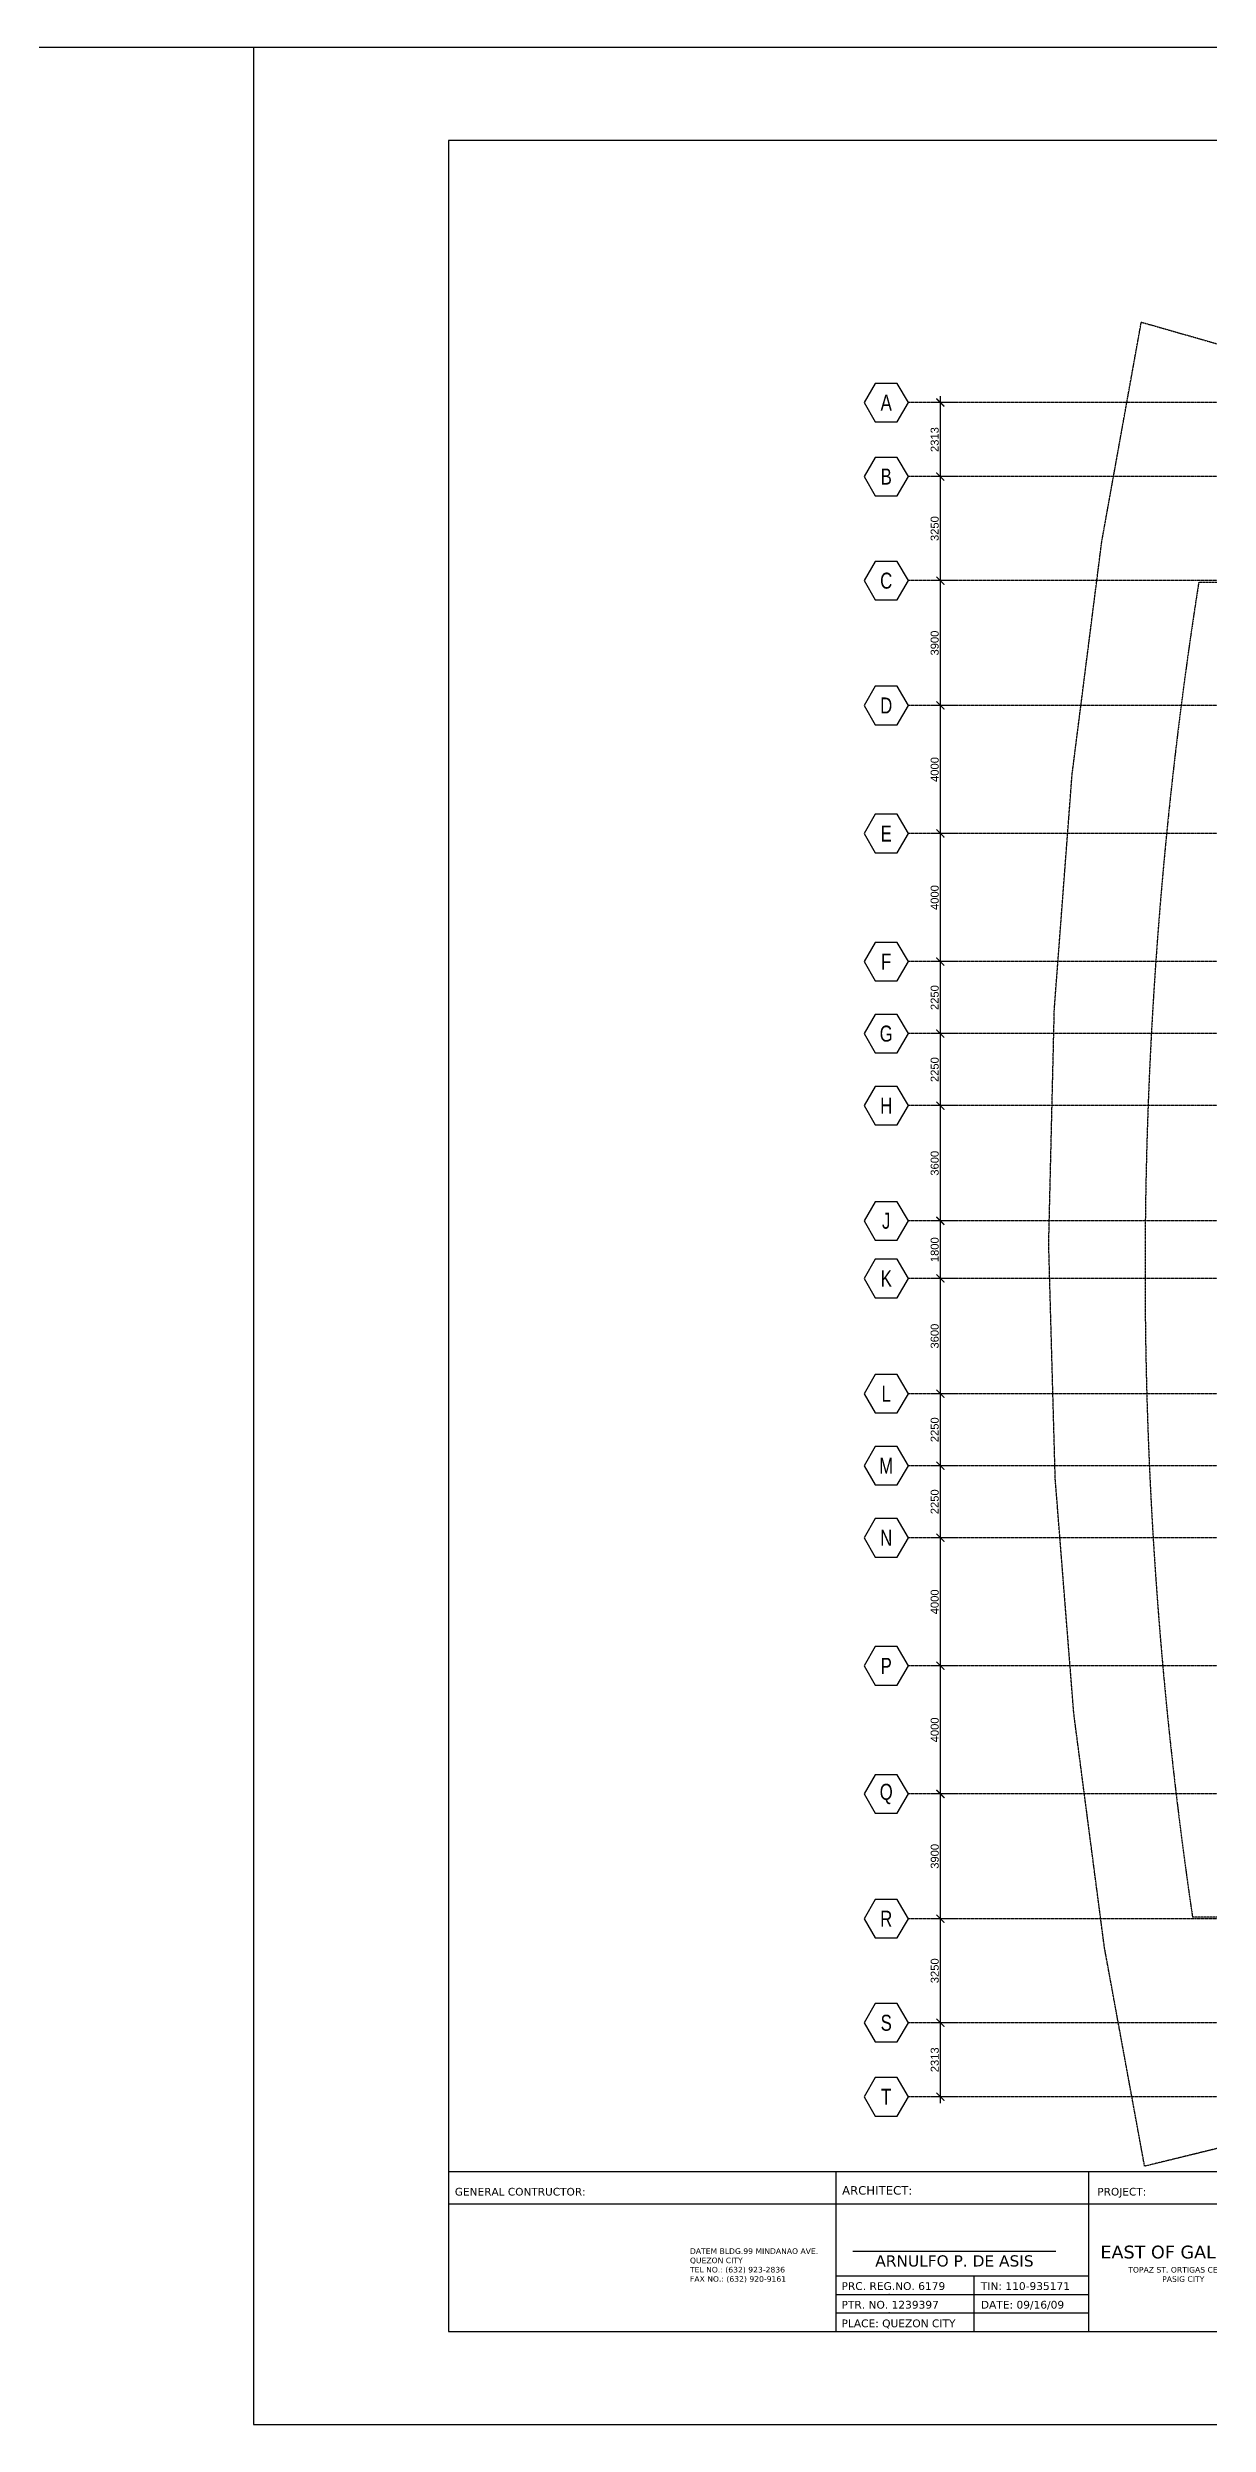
# Model space of a CAD drawing. Header units: inches. Extents: x -189245 to 740841, y -215444 to 469401.
# Drawn here: x -80685 to -44410, y -152678 to -78428 of the extents above; entities that cross this region are included whole.
import ezdxf
from ezdxf.enums import TextEntityAlignment as Align

# ---------------------------------------------------------------- set-up
doc = ezdxf.new("R2010")
doc.units = ezdxf.units.IN
doc.header["$LTSCALE"] = 10
doc.header["$MEASUREMENT"] = 0
doc.linetypes.add('GRID NORMAL$0$GRID BASEMENT$0$GRID GROUND$0$GRID$0$$0$PHANTOM', pattern=[2.5, 1.25, -0.25, 0.25, -0.25, 0.25, -0.25])
doc.linetypes.add('HIDDEN', pattern=[0.375, 0.25, -0.125])
for name, color, linetype in [('3', 252, 'Continuous'), ('a-dim', 8, 'Continuous'), ('A-GRID', 8, 'Continuous'), ('GRID BASEMENT$0$A-PROPERTY LINE', 1, 'Continuous')]:
    doc.layers.add(name, color=color, linetype=linetype)
doc.layers.add('DEFPOINT', color=7, linetype='Continuous', plot=False)
doc.layers.add('DEFPOINT @ 1', color=7, linetype='Continuous', plot=False)
doc.styles.add('GRID NORMAL$0$GRID BASEMENT$0$GRID GROUND$0$GRID$0$Standard', font='ARIAL.TTF')
doc.styles.add('loudet_font200', font='romans.shx')
doc.dimstyles.new('GRID NORMAL$0$GRID BASEMENT$0$GRID GROUND$0$GRID$0$Standard', dxfattribs={"dimtxt": 250, "dimasz": 0.18, "dimexe": 0.18, "dimexo": 0.0625, "dimgap": 50, "dimtad": 1, "dimdec": 0, "dimzin": 0, "dimdsep": 46, "dimtxsty": 'GRID NORMAL$0$GRID BASEMENT$0$GRID GROUND$0$GRID$0$Standard', "dimcen": 0.09, "dimadec": 0, "dimazin": 0, "dimtfac": 1, "dimtdec": 0, "dimtofl": 0, "dimtmove": 0, "dimatfit": 3, "dimfxl": 1, "dimtolj": 1, "dimtzin": 0, "dimarcsym": 0})

# ---------------------------------------------------------------- blocks, each defined once
blk = doc.blocks.new('GRID NORMAL$0$GRID BASEMENT$0$GRID GROUND$0$GRID$0$$0$GRID-H')
at = {"color": 3}
blk.add_lwpolyline([(-10.39, 6), (-13.86, 0), (-10.39, -6), (-3.46, -6), (0, 0), (-3.46, 6)], close=True, dxfattribs=at)
at = {"color": 6, "style": 'GRID NORMAL$0$GRID BASEMENT$0$GRID GROUND$0$GRID$0$Standard', "width": 0.75}
blk.add_attdef('H', text='', height=5, dxfattribs=at).set_placement((-6.93, 0), align=Align.MIDDLE)
blk = doc.blocks.new('GRID NORMAL$0$GRID BASEMENT$0$GRID GROUND$0$GRID$0$_ARCHTICK')
at = {"color": 0, "linetype": 'ByBlock', "ltscale": 20, "const_width": 0.15}
blk.add_lwpolyline([(-0.5, -0.5), (0.5, 0.5)], dxfattribs=at)
blk = doc.blocks.new('*D278')
at = {"layer": 'a-dim', "color": 0, "lineweight": -2, "ltscale": 500}
for p, q in [((-52287, -89518), (-52987, -89518)), ((-52787, -92031), (-52787, -89318)), ((-52287, -91831), (-52987, -91831))]:
    blk.add_line(p, q, dxfattribs=at)
at = {"layer": 'Defpoints', "color": 0, "ltscale": 500}
for p in [(-52787, -89518), (-52287, -89518), (-52287, -91831)]:
    blk.add_point(p, dxfattribs=at)
at = {"layer": 'a-dim', "color": 0, "lineweight": -2, "ltscale": 500, "xscale": 250, "yscale": 250, "zscale": 250}
for p, rotation in [((-52787, -89518), 90), ((-52787, -91831), 270)]:
    blk.add_blockref('GRID NORMAL$0$GRID BASEMENT$0$GRID GROUND$0$GRID$0$_ARCHTICK', p, dxfattribs=dict(at, rotation=rotation))
at = {"layer": 'a-dim', "color": 3, "ltscale": 500, "insert": (-52964, -90675), "char_height": 250, "attachment_point": 5, "rotation": 90, "style": 'GRID NORMAL$0$GRID BASEMENT$0$GRID GROUND$0$GRID$0$Standard'}
blk.add_mtext('\\A1;2313', dxfattribs=at)
blk = doc.blocks.new('*D282')
at = {"layer": 'a-dim', "color": 0, "lineweight": -2, "ltscale": 500}
for p, q in [((-52287, -91831), (-52987, -91831)), ((-52787, -95281), (-52787, -91631)), ((-52287, -95081), (-52987, -95081))]:
    blk.add_line(p, q, dxfattribs=at)
at = {"layer": 'Defpoints', "color": 0, "ltscale": 500}
for p in [(-52787, -91831), (-52287, -91831), (-52287, -95081)]:
    blk.add_point(p, dxfattribs=at)
at = {"layer": 'a-dim', "color": 0, "lineweight": -2, "ltscale": 500, "xscale": 250, "yscale": 250, "zscale": 250}
for p, rotation in [((-52787, -91831), 90), ((-52787, -95081), 270)]:
    blk.add_blockref('GRID NORMAL$0$GRID BASEMENT$0$GRID GROUND$0$GRID$0$_ARCHTICK', p, dxfattribs=dict(at, rotation=rotation))
at = {"layer": 'a-dim', "color": 3, "ltscale": 500, "insert": (-52964, -93456), "char_height": 250, "attachment_point": 5, "rotation": 90, "style": 'GRID NORMAL$0$GRID BASEMENT$0$GRID GROUND$0$GRID$0$Standard'}
blk.add_mtext('\\A1;3250', dxfattribs=at)
blk = doc.blocks.new('*D283')
at = {"layer": 'a-dim', "color": 0, "lineweight": -2, "ltscale": 500}
for p, q in [((-52787, -99181), (-52787, -94881)), ((-52287, -95081), (-52987, -95081)), ((-52287, -98981), (-52987, -98981))]:
    blk.add_line(p, q, dxfattribs=at)
at = {"layer": 'Defpoints', "color": 0, "ltscale": 500}
for p in [(-52787, -95081), (-52287, -95081), (-52287, -98981)]:
    blk.add_point(p, dxfattribs=at)
at = {"layer": 'a-dim', "color": 0, "lineweight": -2, "ltscale": 500, "xscale": 250, "yscale": 250, "zscale": 250}
for p, rotation in [((-52787, -95081), 90), ((-52787, -98981), 270)]:
    blk.add_blockref('GRID NORMAL$0$GRID BASEMENT$0$GRID GROUND$0$GRID$0$_ARCHTICK', p, dxfattribs=dict(at, rotation=rotation))
at = {"layer": 'a-dim', "color": 3, "ltscale": 500, "insert": (-52964, -97031), "char_height": 250, "attachment_point": 5, "rotation": 90, "style": 'GRID NORMAL$0$GRID BASEMENT$0$GRID GROUND$0$GRID$0$Standard'}
blk.add_mtext('\\A1;3900', dxfattribs=at)
blk = doc.blocks.new('*D284')
at = {"layer": 'a-dim', "color": 0, "lineweight": -2, "ltscale": 500}
for p, q in [((-52287, -98981), (-52987, -98981)), ((-52787, -103181), (-52787, -98781)), ((-52287, -102981), (-52987, -102981))]:
    blk.add_line(p, q, dxfattribs=at)
at = {"layer": 'Defpoints', "color": 0, "ltscale": 500}
for p in [(-52787, -98981), (-52287, -98981), (-52287, -102981)]:
    blk.add_point(p, dxfattribs=at)
at = {"layer": 'a-dim', "color": 0, "lineweight": -2, "ltscale": 500, "xscale": 250, "yscale": 250, "zscale": 250}
for p, rotation in [((-52787, -98981), 90), ((-52787, -102981), 270)]:
    blk.add_blockref('GRID NORMAL$0$GRID BASEMENT$0$GRID GROUND$0$GRID$0$_ARCHTICK', p, dxfattribs=dict(at, rotation=rotation))
at = {"layer": 'a-dim', "color": 3, "ltscale": 500, "insert": (-52964, -100981), "char_height": 250, "attachment_point": 5, "rotation": 90, "style": 'GRID NORMAL$0$GRID BASEMENT$0$GRID GROUND$0$GRID$0$Standard'}
blk.add_mtext('\\A1;4000', dxfattribs=at)
blk = doc.blocks.new('*D285')
at = {"layer": 'a-dim', "color": 0, "lineweight": -2, "ltscale": 500}
for p, q in [((-52287, -102981), (-52987, -102981)), ((-52787, -107181), (-52787, -102781)), ((-52287, -106981), (-52987, -106981))]:
    blk.add_line(p, q, dxfattribs=at)
at = {"layer": 'Defpoints', "color": 0, "ltscale": 500}
for p in [(-52787, -102981), (-52287, -102981), (-52287, -106981)]:
    blk.add_point(p, dxfattribs=at)
at = {"layer": 'a-dim', "color": 0, "lineweight": -2, "ltscale": 500, "xscale": 250, "yscale": 250, "zscale": 250}
for p, rotation in [((-52787, -102981), 90), ((-52787, -106981), 270)]:
    blk.add_blockref('GRID NORMAL$0$GRID BASEMENT$0$GRID GROUND$0$GRID$0$_ARCHTICK', p, dxfattribs=dict(at, rotation=rotation))
at = {"layer": 'a-dim', "color": 3, "ltscale": 500, "insert": (-52964, -104981), "char_height": 250, "attachment_point": 5, "rotation": 90, "style": 'GRID NORMAL$0$GRID BASEMENT$0$GRID GROUND$0$GRID$0$Standard'}
blk.add_mtext('\\A1;4000', dxfattribs=at)
blk = doc.blocks.new('*D286')
at = {"layer": 'a-dim', "color": 0, "lineweight": -2, "ltscale": 500}
for p, q in [((-52787, -109431), (-52787, -106781)), ((-52287, -106981), (-52987, -106981)), ((-52287, -109231), (-52987, -109231))]:
    blk.add_line(p, q, dxfattribs=at)
at = {"layer": 'Defpoints', "color": 0, "ltscale": 500}
for p in [(-52787, -106981), (-52287, -106981), (-52287, -109231)]:
    blk.add_point(p, dxfattribs=at)
at = {"layer": 'a-dim', "color": 0, "lineweight": -2, "ltscale": 500, "xscale": 250, "yscale": 250, "zscale": 250}
for p, rotation in [((-52787, -106981), 90), ((-52787, -109231), 270)]:
    blk.add_blockref('GRID NORMAL$0$GRID BASEMENT$0$GRID GROUND$0$GRID$0$_ARCHTICK', p, dxfattribs=dict(at, rotation=rotation))
at = {"layer": 'a-dim', "color": 3, "ltscale": 500, "insert": (-52964, -108106), "char_height": 250, "attachment_point": 5, "rotation": 90, "style": 'GRID NORMAL$0$GRID BASEMENT$0$GRID GROUND$0$GRID$0$Standard'}
blk.add_mtext('\\A1;2250', dxfattribs=at)
blk = doc.blocks.new('*D287')
at = {"layer": 'a-dim', "color": 0, "lineweight": -2, "ltscale": 500}
for p, q in [((-52787, -111681), (-52787, -109031)), ((-52287, -109231), (-52987, -109231)), ((-52287, -111481), (-52987, -111481))]:
    blk.add_line(p, q, dxfattribs=at)
at = {"layer": 'Defpoints', "color": 0, "ltscale": 500}
for p in [(-52787, -109231), (-52287, -109231), (-52287, -111481)]:
    blk.add_point(p, dxfattribs=at)
at = {"layer": 'a-dim', "color": 0, "lineweight": -2, "ltscale": 500, "xscale": 250, "yscale": 250, "zscale": 250}
for p, rotation in [((-52787, -109231), 90), ((-52787, -111481), 270)]:
    blk.add_blockref('GRID NORMAL$0$GRID BASEMENT$0$GRID GROUND$0$GRID$0$_ARCHTICK', p, dxfattribs=dict(at, rotation=rotation))
at = {"layer": 'a-dim', "color": 3, "ltscale": 500, "insert": (-52964, -110356), "char_height": 250, "attachment_point": 5, "rotation": 90, "style": 'GRID NORMAL$0$GRID BASEMENT$0$GRID GROUND$0$GRID$0$Standard'}
blk.add_mtext('\\A1;2250', dxfattribs=at)
blk = doc.blocks.new('*D288')
at = {"layer": 'a-dim', "color": 0, "lineweight": -2, "ltscale": 500}
for p, q in [((-52287, -115081), (-52987, -115081)), ((-52787, -117081), (-52787, -114881)), ((-52287, -116881), (-52987, -116881))]:
    blk.add_line(p, q, dxfattribs=at)
at = {"layer": 'Defpoints', "color": 0, "ltscale": 500}
for p in [(-52787, -115081), (-52287, -115081), (-52287, -116881)]:
    blk.add_point(p, dxfattribs=at)
at = {"layer": 'a-dim', "color": 0, "lineweight": -2, "ltscale": 500, "xscale": 250, "yscale": 250, "zscale": 250}
for p, rotation in [((-52787, -115081), 90), ((-52787, -116881), 270)]:
    blk.add_blockref('GRID NORMAL$0$GRID BASEMENT$0$GRID GROUND$0$GRID$0$_ARCHTICK', p, dxfattribs=dict(at, rotation=rotation))
at = {"layer": 'a-dim', "color": 3, "ltscale": 500, "insert": (-52964, -115981), "char_height": 250, "attachment_point": 5, "rotation": 90, "style": 'GRID NORMAL$0$GRID BASEMENT$0$GRID GROUND$0$GRID$0$Standard'}
blk.add_mtext('\\A1;1800', dxfattribs=at)
blk = doc.blocks.new('*D289')
at = {"layer": 'a-dim', "color": 0, "lineweight": -2, "ltscale": 500}
for p, q in [((-52787, -122931), (-52787, -120281)), ((-52287, -120481), (-52987, -120481)), ((-52287, -122731), (-52987, -122731))]:
    blk.add_line(p, q, dxfattribs=at)
at = {"layer": 'Defpoints', "color": 0, "ltscale": 500}
for p in [(-52787, -120481), (-52287, -120481), (-52287, -122731)]:
    blk.add_point(p, dxfattribs=at)
at = {"layer": 'a-dim', "color": 0, "lineweight": -2, "ltscale": 500, "xscale": 250, "yscale": 250, "zscale": 250}
for p, rotation in [((-52787, -120481), 90), ((-52787, -122731), 270)]:
    blk.add_blockref('GRID NORMAL$0$GRID BASEMENT$0$GRID GROUND$0$GRID$0$_ARCHTICK', p, dxfattribs=dict(at, rotation=rotation))
at = {"layer": 'a-dim', "color": 3, "ltscale": 500, "insert": (-52964, -121606), "char_height": 250, "attachment_point": 5, "rotation": 90, "style": 'GRID NORMAL$0$GRID BASEMENT$0$GRID GROUND$0$GRID$0$Standard'}
blk.add_mtext('\\A1;2250', dxfattribs=at)
blk = doc.blocks.new('*D290')
at = {"layer": 'a-dim', "color": 0, "lineweight": -2, "ltscale": 500}
for p, q in [((-52287, -122731), (-52987, -122731)), ((-52787, -125181), (-52787, -122531)), ((-52287, -124981), (-52987, -124981))]:
    blk.add_line(p, q, dxfattribs=at)
at = {"layer": 'Defpoints', "color": 0, "ltscale": 500}
for p in [(-52787, -122731), (-52287, -122731), (-52287, -124981)]:
    blk.add_point(p, dxfattribs=at)
at = {"layer": 'a-dim', "color": 0, "lineweight": -2, "ltscale": 500, "xscale": 250, "yscale": 250, "zscale": 250}
for p, rotation in [((-52787, -122731), 90), ((-52787, -124981), 270)]:
    blk.add_blockref('GRID NORMAL$0$GRID BASEMENT$0$GRID GROUND$0$GRID$0$_ARCHTICK', p, dxfattribs=dict(at, rotation=rotation))
at = {"layer": 'a-dim', "color": 3, "ltscale": 500, "insert": (-52964, -123856), "char_height": 250, "attachment_point": 5, "rotation": 90, "style": 'GRID NORMAL$0$GRID BASEMENT$0$GRID GROUND$0$GRID$0$Standard'}
blk.add_mtext('\\A1;2250', dxfattribs=at)
blk = doc.blocks.new('*D291')
at = {"layer": 'a-dim', "color": 0, "lineweight": -2, "ltscale": 500}
for p, q in [((-52287, -124981), (-52987, -124981)), ((-52787, -129181), (-52787, -124781)), ((-52287, -128981), (-52987, -128981))]:
    blk.add_line(p, q, dxfattribs=at)
at = {"layer": 'Defpoints', "color": 0, "ltscale": 500}
for p in [(-52787, -124981), (-52287, -124981), (-52287, -128981)]:
    blk.add_point(p, dxfattribs=at)
at = {"layer": 'a-dim', "color": 0, "lineweight": -2, "ltscale": 500, "xscale": 250, "yscale": 250, "zscale": 250}
for p, rotation in [((-52787, -124981), 90), ((-52787, -128981), 270)]:
    blk.add_blockref('GRID NORMAL$0$GRID BASEMENT$0$GRID GROUND$0$GRID$0$_ARCHTICK', p, dxfattribs=dict(at, rotation=rotation))
at = {"layer": 'a-dim', "color": 3, "ltscale": 500, "insert": (-52964, -126981), "char_height": 250, "attachment_point": 5, "rotation": 90, "style": 'GRID NORMAL$0$GRID BASEMENT$0$GRID GROUND$0$GRID$0$Standard'}
blk.add_mtext('\\A1;4000', dxfattribs=at)
blk = doc.blocks.new('*D293')
at = {"layer": 'a-dim', "color": 0, "lineweight": -2, "ltscale": 500}
for p, q in [((-52287, -116881), (-52987, -116881)), ((-52787, -120681), (-52787, -116681)), ((-52287, -120481), (-52987, -120481))]:
    blk.add_line(p, q, dxfattribs=at)
at = {"layer": 'Defpoints', "color": 0, "ltscale": 500}
for p in [(-52787, -116881), (-52287, -116881), (-52287, -120481)]:
    blk.add_point(p, dxfattribs=at)
at = {"layer": 'a-dim', "color": 0, "lineweight": -2, "ltscale": 500, "xscale": 250, "yscale": 250, "zscale": 250}
for p, rotation in [((-52787, -116881), 90), ((-52787, -120481), 270)]:
    blk.add_blockref('GRID NORMAL$0$GRID BASEMENT$0$GRID GROUND$0$GRID$0$_ARCHTICK', p, dxfattribs=dict(at, rotation=rotation))
at = {"layer": 'a-dim', "color": 3, "ltscale": 500, "insert": (-52964, -118681), "char_height": 250, "attachment_point": 5, "rotation": 90, "style": 'GRID NORMAL$0$GRID BASEMENT$0$GRID GROUND$0$GRID$0$Standard'}
blk.add_mtext('\\A1;3600', dxfattribs=at)
blk = doc.blocks.new('*D294')
at = {"layer": 'a-dim', "color": 0, "lineweight": -2, "ltscale": 500}
for p, q in [((-52787, -115281), (-52787, -111281)), ((-52287, -111481), (-52987, -111481)), ((-52287, -115081), (-52987, -115081))]:
    blk.add_line(p, q, dxfattribs=at)
at = {"layer": 'Defpoints', "color": 0, "ltscale": 500}
for p in [(-52787, -111481), (-52287, -111481), (-52287, -115081)]:
    blk.add_point(p, dxfattribs=at)
at = {"layer": 'a-dim', "color": 0, "lineweight": -2, "ltscale": 500, "xscale": 250, "yscale": 250, "zscale": 250}
for p, rotation in [((-52787, -111481), 90), ((-52787, -115081), 270)]:
    blk.add_blockref('GRID NORMAL$0$GRID BASEMENT$0$GRID GROUND$0$GRID$0$_ARCHTICK', p, dxfattribs=dict(at, rotation=rotation))
at = {"layer": 'a-dim', "color": 3, "ltscale": 500, "insert": (-52964, -113281), "char_height": 250, "attachment_point": 5, "rotation": 90, "style": 'GRID NORMAL$0$GRID BASEMENT$0$GRID GROUND$0$GRID$0$Standard'}
blk.add_mtext('\\A1;3600', dxfattribs=at)
blk = doc.blocks.new('*D295')
at = {"layer": 'a-dim', "color": 0, "lineweight": -2, "ltscale": 500}
for p, q in [((-52287, -124981), (-52987, -124981)), ((-52787, -129181), (-52787, -124781)), ((-52287, -128981), (-52987, -128981))]:
    blk.add_line(p, q, dxfattribs=at)
at = {"layer": 'Defpoints', "color": 0, "ltscale": 500}
for p in [(-52787, -124981), (-52287, -124981), (-52287, -128981)]:
    blk.add_point(p, dxfattribs=at)
at = {"layer": 'a-dim', "color": 0, "lineweight": -2, "ltscale": 500, "xscale": 250, "yscale": 250, "zscale": 250}
for p, rotation in [((-52787, -124981), 90), ((-52787, -128981), 270)]:
    blk.add_blockref('GRID NORMAL$0$GRID BASEMENT$0$GRID GROUND$0$GRID$0$_ARCHTICK', p, dxfattribs=dict(at, rotation=rotation))
at = {"layer": 'a-dim', "color": 3, "ltscale": 500, "insert": (-52964, -126981), "char_height": 250, "attachment_point": 5, "rotation": 90, "style": 'GRID NORMAL$0$GRID BASEMENT$0$GRID GROUND$0$GRID$0$Standard'}
blk.add_mtext('\\A1;4000', dxfattribs=at)
blk = doc.blocks.new('*D296')
at = {"layer": 'a-dim', "color": 0, "lineweight": -2, "ltscale": 500}
for p, q in [((-52287, -128981), (-52987, -128981)), ((-52787, -133181), (-52787, -128781)), ((-52287, -132981), (-52987, -132981))]:
    blk.add_line(p, q, dxfattribs=at)
at = {"layer": 'Defpoints', "color": 0, "ltscale": 500}
for p in [(-52787, -128981), (-52287, -128981), (-52287, -132981)]:
    blk.add_point(p, dxfattribs=at)
at = {"layer": 'a-dim', "color": 0, "lineweight": -2, "ltscale": 500, "xscale": 250, "yscale": 250, "zscale": 250}
for p, rotation in [((-52787, -128981), 90), ((-52787, -132981), 270)]:
    blk.add_blockref('GRID NORMAL$0$GRID BASEMENT$0$GRID GROUND$0$GRID$0$_ARCHTICK', p, dxfattribs=dict(at, rotation=rotation))
at = {"layer": 'a-dim', "color": 3, "ltscale": 500, "insert": (-52964, -130981), "char_height": 250, "attachment_point": 5, "rotation": 90, "style": 'GRID NORMAL$0$GRID BASEMENT$0$GRID GROUND$0$GRID$0$Standard'}
blk.add_mtext('\\A1;4000', dxfattribs=at)
blk = doc.blocks.new('*D297')
at = {"layer": 'a-dim', "color": 0, "lineweight": -2, "ltscale": 500}
for p, q in [((-52784, -137081), (-52784, -132781)), ((-52284, -132981), (-52984, -132981)), ((-52284, -136881), (-52984, -136881))]:
    blk.add_line(p, q, dxfattribs=at)
at = {"layer": 'Defpoints', "color": 0, "ltscale": 500}
for p in [(-52784, -132981), (-52284, -132981), (-52284, -136881)]:
    blk.add_point(p, dxfattribs=at)
at = {"layer": 'a-dim', "color": 0, "lineweight": -2, "ltscale": 500, "xscale": 250, "yscale": 250, "zscale": 250}
for p, rotation in [((-52784, -132981), 90), ((-52784, -136881), 270)]:
    blk.add_blockref('GRID NORMAL$0$GRID BASEMENT$0$GRID GROUND$0$GRID$0$_ARCHTICK', p, dxfattribs=dict(at, rotation=rotation))
at = {"layer": 'a-dim', "color": 3, "ltscale": 500, "insert": (-52962, -134931), "char_height": 250, "attachment_point": 5, "rotation": 90, "style": 'GRID NORMAL$0$GRID BASEMENT$0$GRID GROUND$0$GRID$0$Standard'}
blk.add_mtext('\\A1;3900', dxfattribs=at)
blk = doc.blocks.new('*D298')
at = {"layer": 'a-dim', "color": 0, "lineweight": -2, "ltscale": 500}
for p, q in [((-52284, -136881), (-52984, -136881)), ((-52784, -140331), (-52784, -136681)), ((-52284, -140131), (-52984, -140131))]:
    blk.add_line(p, q, dxfattribs=at)
at = {"layer": 'Defpoints', "color": 0, "ltscale": 500}
for p in [(-52784, -136881), (-52284, -136881), (-52284, -140131)]:
    blk.add_point(p, dxfattribs=at)
at = {"layer": 'a-dim', "color": 0, "lineweight": -2, "ltscale": 500, "xscale": 250, "yscale": 250, "zscale": 250}
for p, rotation in [((-52784, -136881), 90), ((-52784, -140131), 270)]:
    blk.add_blockref('GRID NORMAL$0$GRID BASEMENT$0$GRID GROUND$0$GRID$0$_ARCHTICK', p, dxfattribs=dict(at, rotation=rotation))
at = {"layer": 'a-dim', "color": 3, "ltscale": 500, "insert": (-52962, -138506), "char_height": 250, "attachment_point": 5, "rotation": 90, "style": 'GRID NORMAL$0$GRID BASEMENT$0$GRID GROUND$0$GRID$0$Standard'}
blk.add_mtext('\\A1;3250', dxfattribs=at)
blk = doc.blocks.new('*D299')
at = {"layer": 'a-dim', "color": 0, "lineweight": -2, "ltscale": 500}
for p, q in [((-52284, -140131), (-52984, -140131)), ((-52784, -142643), (-52784, -139931)), ((-52284, -142443), (-52984, -142443))]:
    blk.add_line(p, q, dxfattribs=at)
at = {"layer": 'Defpoints', "color": 0, "ltscale": 500}
for p in [(-52784, -140131), (-52284, -140131), (-52284, -142443)]:
    blk.add_point(p, dxfattribs=at)
at = {"layer": 'a-dim', "color": 0, "lineweight": -2, "ltscale": 500, "xscale": 250, "yscale": 250, "zscale": 250}
for p, rotation in [((-52784, -140131), 90), ((-52784, -142443), 270)]:
    blk.add_blockref('GRID NORMAL$0$GRID BASEMENT$0$GRID GROUND$0$GRID$0$_ARCHTICK', p, dxfattribs=dict(at, rotation=rotation))
at = {"layer": 'a-dim', "color": 3, "ltscale": 500, "insert": (-52962, -141287), "char_height": 250, "attachment_point": 5, "rotation": 90, "style": 'GRID NORMAL$0$GRID BASEMENT$0$GRID GROUND$0$GRID$0$Standard'}
blk.add_mtext('\\A1;2313', dxfattribs=at)

msp = doc.modelspace()

# ---------------------------------------------------------------- linework, layer by layer
at = {"layer": '3', "color": 251, "linetype": 'GRID NORMAL$0$GRID BASEMENT$0$GRID GROUND$0$GRID$0$$0$PHANTOM', "flags": 128}
msp.add_lwpolyline([(7365.33214, -102410.09833), (6901.34932, -111087.70284), (7283.00817, -123191.68716), (8258.22275, -131262.98548), (-46405.56199, -144611.52616), (-47662.69608, -137766.00106), (-48617.76909, -130468.23184), (-49198.13495, -123131.14962), (-49401.71809, -115793.97347), (-49225.53343, -108466.09117), (-48670.94761, -101137.04386), (-47743.29586, -93855.89956), (-46509.51481, -87006.12699), (7384.28652, -102402.90192)], dxfattribs=at)
at = {"layer": 'A-GRID', "linetype": 'GRID NORMAL$0$GRID BASEMENT$0$GRID GROUND$0$GRID$0$$0$PHANTOM'}
for p, q in [((8258.22275, -89518.32359), (-53786.76847, -89518.32359)), ((8258.22275, -91830.8569), (-53786.76847, -91830.8569)), ((8258.22275, -95080.8569), (-53786.76847, -95080.8569)), ((8258.22275, -98980.8569), (-53786.76847, -98980.8569)), ((8258.22275, -102980.8569), (-53786.76847, -102980.8569)), ((8258.22275, -106980.8569), (-53786.76847, -106980.8569)), ((8258.22275, -106980.8569), (-53786.76847, -106980.8569)), ((8258.22275, -109230.8569), (-53786.76847, -109230.8569)), ((8258.22275, -111480.8569), (-53786.76847, -111480.8569)), ((8258.22275, -115080.8569), (-53786.76847, -115080.8569)), ((8258.22275, -116880.8569), (-53786.76847, -116880.8569)), ((8258.22275, -120480.8569), (-53786.76847, -120480.8569)), ((8258.22275, -122730.8569), (-53786.76847, -122730.8569)), ((8258.22275, -124980.8569), (-53786.76847, -124980.8569)), ((8258.22275, -128980.8569), (-53786.76847, -128980.8569)), ((8258.22275, -132980.8569), (-53786.76847, -132980.8569)), ((8258.22275, -136880.8569), (-53786.76847, -136880.8569)), ((8258.22275, -140130.8569), (-53786.76847, -140130.8569)), ((8258.22275, -142443.8569), (-53786.76847, -142443.8569))]:
    msp.add_line(p, q, dxfattribs=at)
at = {"layer": 'DEFPOINT', "linetype": 'Continuous'}
for p, q in [((-74245.06827, -78428.22268), (-84245.06827, -78428.22268)), ((-48160.90222, -144778.22268), (-48160.90222, -149778.22268)), ((-55521.49377, -147266.86116), (-49177.24399, -147266.86116))]:
    msp.add_line(p, q, dxfattribs=at)
at = {"layer": 'DEFPOINT', "color": 5}
msp.add_line((-68152.06827, -144778.22268), (27047.93173, -144778.22268), dxfattribs=at)
at = {"layer": 'DEFPOINT'}
for p, q in [((-56038.34007, -149778.22268), (-56038.34007, -144778.22268)), ((-68152.06827, -145786.75492), (27047.93173, -145786.75492)), ((-56038.34007, -148031.45233), (-48161.92265, -148031.45233)), ((-51740.24959, -148031.45233), (-51740.24959, -149778.22268)), ((-56038.34007, -148613.70911), (-48161.92265, -148613.70911)), ((-56038.34007, -149195.9659), (-48161.92265, -149195.9659))]:
    msp.add_line(p, q, dxfattribs=at)
at = {"layer": 'DEFPOINT', "color": 2}
msp.add_lwpolyline([(-74245.06827, -152678.22268), (30754.93173, -152678.22268), (30754.93173, -78428.22268), (-74245.06827, -78428.22268)], close=True, dxfattribs=at)
at = {"layer": 'DEFPOINT', "color": 5}
msp.add_lwpolyline([(-68152.06827, -149778.22268), (27047.93173, -149778.22268), (27047.93173, -81328.22268), (-68152.06827, -81328.22268)], close=True, dxfattribs=at)
at = {"layer": 'DEFPOINT', "linetype": 'Continuous'}
for p in [(-54390.85833, -148613.70911), (-54390.85833, -149195.9659)]:
    msp.add_point(p, dxfattribs=at)
at = {"layer": 'GRID BASEMENT$0$A-PROPERTY LINE', "color": 1, "linetype": 'HIDDEN'}
msp.add_lwpolyline([(-43717.0004, -89518.79126), (-38342.0004, -89518.79126), (-38342.0004, -91831.32457), (-31867.0004, -91831.32457), (-31867.0004, -97076.80066), (-11264.3244, -97080.90288), (3757.99972, -101368.31882), (3757.36711, -128186.90482), (-6553.54801, -130613.12376), (-6553.54801, -134881.32457), (-31866.69897, -134876.80066), (-31867.0004, -140131.32457), (-38342.0004, -140131.32457), (-38342.0004, -142444.32359), (-43717.0004, -142444.34172), (-43717.0004, -136831.32457), (-44908.21835, -136831.32457, -0.0757802204), (-44713.78319, -95131.32457), (-43717.0004, -95131.32457), (-43717.0004, -89518.79126)], format="xyb", dxfattribs=at)

# ---------------------------------------------------------------- block references
at = {"layer": 'A-GRID'}
ref = msp.add_blockref('GRID NORMAL$0$GRID BASEMENT$0$GRID GROUND$0$GRID$0$$0$GRID-H', (-55172.40911, -89518.32359), dxfattribs=dict(at, xscale=100, yscale=100, zscale=100, rotation=180))
ref.add_attrib('H', 'A', dxfattribs={"layer": '0', "color": 6, "height": 500, "style": 'GRID NORMAL$0$GRID BASEMENT$0$GRID GROUND$0$GRID$0$Standard', "width": 0.75}).set_placement((-54479.58879, -89518.32359), align=Align.MIDDLE)
ref = msp.add_blockref('GRID NORMAL$0$GRID BASEMENT$0$GRID GROUND$0$GRID$0$$0$GRID-H', (-55172.40911, -91830.8569), dxfattribs=dict(at, xscale=100, yscale=100, zscale=100, rotation=180))
ref.add_attrib('H', 'B', dxfattribs={"layer": '0', "color": 6, "height": 500, "style": 'GRID NORMAL$0$GRID BASEMENT$0$GRID GROUND$0$GRID$0$Standard', "width": 0.75}).set_placement((-54479.58879, -91830.8569), align=Align.MIDDLE)
ref = msp.add_blockref('GRID NORMAL$0$GRID BASEMENT$0$GRID GROUND$0$GRID$0$$0$GRID-H', (-55172.40911, -95080.8569), dxfattribs=dict(at, xscale=100, yscale=100, zscale=100, rotation=180))
ref.add_attrib('H', 'C', dxfattribs={"layer": '0', "color": 6, "height": 500, "style": 'GRID NORMAL$0$GRID BASEMENT$0$GRID GROUND$0$GRID$0$Standard', "width": 0.75}).set_placement((-54479.58879, -95080.8569), align=Align.MIDDLE)
ref = msp.add_blockref('GRID NORMAL$0$GRID BASEMENT$0$GRID GROUND$0$GRID$0$$0$GRID-H', (-55172.40911, -98980.8569), dxfattribs=dict(at, xscale=100, yscale=100, zscale=100, rotation=180))
ref.add_attrib('H', 'D', dxfattribs={"layer": '0', "color": 6, "height": 500, "style": 'GRID NORMAL$0$GRID BASEMENT$0$GRID GROUND$0$GRID$0$Standard', "width": 0.75}).set_placement((-54479.58879, -98980.8569), align=Align.MIDDLE)
ref = msp.add_blockref('GRID NORMAL$0$GRID BASEMENT$0$GRID GROUND$0$GRID$0$$0$GRID-H', (-55172.40911, -102980.8569), dxfattribs=dict(at, xscale=100, yscale=100, zscale=100, rotation=180))
ref.add_attrib('H', 'E', dxfattribs={"layer": '0', "color": 6, "height": 500, "style": 'GRID NORMAL$0$GRID BASEMENT$0$GRID GROUND$0$GRID$0$Standard', "width": 0.75}).set_placement((-54479.58879, -102980.8569), align=Align.MIDDLE)
ref = msp.add_blockref('GRID NORMAL$0$GRID BASEMENT$0$GRID GROUND$0$GRID$0$$0$GRID-H', (-55172.37758, -106980.8569), dxfattribs=dict(at, xscale=100, yscale=100, zscale=100, rotation=180))
ref.add_attrib('H', 'F', dxfattribs={"layer": '0', "color": 6, "height": 500, "style": 'GRID NORMAL$0$GRID BASEMENT$0$GRID GROUND$0$GRID$0$Standard', "width": 0.75}).set_placement((-54479.55726, -106980.8569), align=Align.MIDDLE)
ref = msp.add_blockref('GRID NORMAL$0$GRID BASEMENT$0$GRID GROUND$0$GRID$0$$0$GRID-H', (-55172.37758, -109230.8569), dxfattribs=dict(at, xscale=100, yscale=100, zscale=100, rotation=180))
ref.add_attrib('H', 'G', dxfattribs={"layer": '0', "color": 6, "height": 500, "style": 'GRID NORMAL$0$GRID BASEMENT$0$GRID GROUND$0$GRID$0$Standard', "width": 0.75}).set_placement((-54479.55726, -109230.8569), align=Align.MIDDLE)
ref = msp.add_blockref('GRID NORMAL$0$GRID BASEMENT$0$GRID GROUND$0$GRID$0$$0$GRID-H', (-55172.37758, -111480.8569), dxfattribs=dict(at, xscale=100, yscale=100, zscale=100, rotation=180))
ref.add_attrib('H', 'H', dxfattribs={"layer": '0', "color": 6, "height": 500, "style": 'GRID NORMAL$0$GRID BASEMENT$0$GRID GROUND$0$GRID$0$Standard', "width": 0.75}).set_placement((-54479.55726, -111480.8569), align=Align.MIDDLE)
ref = msp.add_blockref('GRID NORMAL$0$GRID BASEMENT$0$GRID GROUND$0$GRID$0$$0$GRID-H', (-55172.40911, -115080.8569), dxfattribs=dict(at, xscale=100, yscale=100, zscale=100, rotation=180))
ref.add_attrib('H', 'J', dxfattribs={"layer": '0', "color": 6, "height": 500, "style": 'GRID NORMAL$0$GRID BASEMENT$0$GRID GROUND$0$GRID$0$Standard', "width": 0.75}).set_placement((-54479.58879, -115080.8569), align=Align.MIDDLE)
ref = msp.add_blockref('GRID NORMAL$0$GRID BASEMENT$0$GRID GROUND$0$GRID$0$$0$GRID-H', (-55172.40911, -116880.8569), dxfattribs=dict(at, xscale=100, yscale=100, zscale=100, rotation=180))
ref.add_attrib('H', 'K', dxfattribs={"layer": '0', "color": 6, "height": 500, "style": 'GRID NORMAL$0$GRID BASEMENT$0$GRID GROUND$0$GRID$0$Standard', "width": 0.75}).set_placement((-54479.58879, -116880.8569), align=Align.MIDDLE)
ref = msp.add_blockref('GRID NORMAL$0$GRID BASEMENT$0$GRID GROUND$0$GRID$0$$0$GRID-H', (-55172.40911, -120480.8569), dxfattribs=dict(at, xscale=100, yscale=100, zscale=100, rotation=180))
ref.add_attrib('H', 'L', dxfattribs={"layer": '0', "color": 6, "height": 500, "style": 'GRID NORMAL$0$GRID BASEMENT$0$GRID GROUND$0$GRID$0$Standard', "width": 0.75}).set_placement((-54479.58879, -120480.8569), align=Align.MIDDLE)
ref = msp.add_blockref('GRID NORMAL$0$GRID BASEMENT$0$GRID GROUND$0$GRID$0$$0$GRID-H', (-55172.40911, -122730.8569), dxfattribs=dict(at, xscale=100, yscale=100, zscale=100, rotation=180))
ref.add_attrib('H', 'M', dxfattribs={"layer": '0', "color": 6, "height": 500, "style": 'GRID NORMAL$0$GRID BASEMENT$0$GRID GROUND$0$GRID$0$Standard', "width": 0.75}).set_placement((-54479.58879, -122730.8569), align=Align.MIDDLE)
ref = msp.add_blockref('GRID NORMAL$0$GRID BASEMENT$0$GRID GROUND$0$GRID$0$$0$GRID-H', (-55172.40911, -124980.8569), dxfattribs=dict(at, xscale=100, yscale=100, zscale=100, rotation=180))
ref.add_attrib('H', 'N', dxfattribs={"layer": '0', "color": 6, "height": 500, "style": 'GRID NORMAL$0$GRID BASEMENT$0$GRID GROUND$0$GRID$0$Standard', "width": 0.75}).set_placement((-54479.58879, -124980.8569), align=Align.MIDDLE)
ref = msp.add_blockref('GRID NORMAL$0$GRID BASEMENT$0$GRID GROUND$0$GRID$0$$0$GRID-H', (-55172.40911, -128980.8569), dxfattribs=dict(at, xscale=100, yscale=100, zscale=100, rotation=180))
ref.add_attrib('H', 'P', dxfattribs={"layer": '0', "color": 6, "height": 500, "style": 'GRID NORMAL$0$GRID BASEMENT$0$GRID GROUND$0$GRID$0$Standard', "width": 0.75}).set_placement((-54479.58879, -128980.8569), align=Align.MIDDLE)
ref = msp.add_blockref('GRID NORMAL$0$GRID BASEMENT$0$GRID GROUND$0$GRID$0$$0$GRID-H', (-55172.37758, -132981.21988), dxfattribs=dict(at, xscale=100, yscale=100, zscale=100, rotation=180))
ref.add_attrib('H', 'Q', dxfattribs={"layer": '0', "color": 6, "height": 500, "style": 'GRID NORMAL$0$GRID BASEMENT$0$GRID GROUND$0$GRID$0$Standard', "width": 0.75}).set_placement((-54479.55726, -132981.21988), align=Align.MIDDLE)
ref = msp.add_blockref('GRID NORMAL$0$GRID BASEMENT$0$GRID GROUND$0$GRID$0$$0$GRID-H', (-55172.40911, -136880.8569), dxfattribs=dict(at, xscale=100, yscale=100, zscale=100, rotation=180))
ref.add_attrib('H', 'R', dxfattribs={"layer": '0', "color": 6, "height": 500, "style": 'GRID NORMAL$0$GRID BASEMENT$0$GRID GROUND$0$GRID$0$Standard', "width": 0.75}).set_placement((-54479.58879, -136880.8569), align=Align.MIDDLE)
ref = msp.add_blockref('GRID NORMAL$0$GRID BASEMENT$0$GRID GROUND$0$GRID$0$$0$GRID-H', (-55172.40911, -140130.8569), dxfattribs=dict(at, xscale=100, yscale=100, zscale=100, rotation=180))
ref.add_attrib('H', 'S', dxfattribs={"layer": '0', "color": 6, "height": 500, "style": 'GRID NORMAL$0$GRID BASEMENT$0$GRID GROUND$0$GRID$0$Standard', "width": 0.75}).set_placement((-54479.58879, -140130.8569), align=Align.MIDDLE)
ref = msp.add_blockref('GRID NORMAL$0$GRID BASEMENT$0$GRID GROUND$0$GRID$0$$0$GRID-H', (-55172.40911, -142443.39021), dxfattribs=dict(at, xscale=100, yscale=100, zscale=100, rotation=180))
ref.add_attrib('H', 'T', dxfattribs={"layer": '0', "color": 6, "height": 500, "style": 'GRID NORMAL$0$GRID BASEMENT$0$GRID GROUND$0$GRID$0$Standard', "width": 0.75}).set_placement((-54479.58879, -142443.39021), align=Align.MIDDLE)

# ---------------------------------------------------------------- texts
at = {"layer": 'DEFPOINT', "linetype": 'Continuous', "attachment_point": 1, "style": 'loudet_font200'}
for s, insert, char_height, width in [('{\\fVerdana|b0|i0|c0|p34;GENERAL CONTRUCTOR:}', (-67957.49539, -145287.82213), 239.5008, 4543.466049), ('{\\fVerdana|b0|i0|c0|p34;ARCHITECT:}', (-55858.59027, -145232.38515), 266.112, 7504.9885618), ('{\\fVerdana|b0|i0|c0|p34;PROJECT:}', (-47884.48751, -145287.82213), 239.5008, 3054.6580909), ('{\\fVerdana|b0|i0|c0|p34;\\P\\H0.66667x;DATEM BLDG.99 MINDANAO AVE. QUEZON CITY\\PTEL NO.: (632) 923-2836\\PFAX NO.: (632) 920-9161}', (-60612.25979, -146740.68235), 261.0175128, 4684.0400502), ('{\\fVerdana|b0|i0|c0|p34;ARNULFO P. DE ASIS}', (-54821.44397, -147394.15136), 350, 6822.7168743), ('{\\fVerdana|b0|i0|c0|p34;PRC. REG.NO. 6179 }', (-55876.67788, -148234.21446), 241.92, 6822.7168743), ('{\\fVerdana|b0|i0|c0|p34;TIN: 110-935171}', (-51522.15782, -148234.21446), 241.92, 6822.7168743), ('{\\fVerdana|b0|i0|c0|p34;PTR. NO. 1239397}', (-55876.67788, -148816.47124), 241.92, 6822.7168743), ('{\\fVerdana|b0|i0|c0|p34;DATE: 09/16/09}', (-51522.15782, -148816.47124), 241.92, 6822.7168743), ('{\\fVerdana|b0|i0|c0|p34;PLACE: QUEZON CITY}', (-55876.67788, -149398.72802), 241.92, 6822.7168743)]:
    msp.add_mtext(s, dxfattribs=dict(at, insert=insert, char_height=char_height, width=width))
at = {"layer": 'DEFPOINT @ 1', "linetype": 'Continuous', "insert": (-45197.83667, -147659.15469), "char_height": 311.04, "attachment_point": 5, "style": 'loudet_font200'}
msp.add_mtext('{\\fVerdana|b0|i0|c0|p34;\\H1.286x;EAST OF GALLERIA\\H0.77759x;\\P\\H0.56x;TOPAZ ST. ORTIGAS CENTER\\PPASIG CITY}', dxfattribs=at)

# ---------------------------------------------------------------- dimensions: what is measured, and where the dimension line sits
at = {"layer": 'a-dim', "ltscale": 500}
for base, p1, p2, picture, middle in [((-52786.76847, -89518.32359), (-52286.76847, -91830.8569), (-52286.76847, -89518.32359), '*D278', (-52964.49698, -90674.59024)), ((-52786.76847, -91830.8569), (-52286.76847, -95080.8569), (-52286.76847, -91830.8569), '*D282', (-52964.49698, -93455.8569)), ((-52786.76847, -95080.8569), (-52286.83097, -98980.8569), (-52286.76847, -95080.8569), '*D283', (-52964.49698, -97030.8569)), ((-52786.76847, -98980.8569), (-52286.76847, -102980.8569), (-52286.76847, -98980.8569), '*D284', (-52964.41171, -100980.8569)), ((-52786.76847, -102980.8569), (-52286.76847, -106980.8569), (-52286.76847, -102980.8569), '*D285', (-52964.41171, -104980.8569)), ((-52786.76847, -106980.8569), (-52286.76847, -109230.8569), (-52286.76847, -106980.8569), '*D286', (-52964.41171, -108105.8569)), ((-52786.76847, -109230.8569), (-52286.76847, -111480.8569), (-52286.76847, -109230.8569), '*D287', (-52964.41171, -110355.8569)), ((-52786.76847, -111480.8569), (-52286.76847, -115080.8569), (-52286.76847, -111480.8569), '*D294', (-52964.49698, -113280.8569)), ((-52786.76847, -115080.8569), (-52286.76847, -116880.8569), (-52286.76847, -115080.8569), '*D288', (-52964.41171, -115980.8569)), ((-52786.76847, -116880.8569), (-52286.83097, -120480.8569), (-52286.76847, -116880.8569), '*D293', (-52964.49698, -118680.8569)), ((-52786.76847, -120480.8569), (-52286.76847, -122730.8569), (-52286.76847, -120480.8569), '*D289', (-52964.41171, -121605.8569)), ((-52786.76847, -122730.8569), (-52286.76847, -124980.8569), (-52286.76847, -122730.8569), '*D290', (-52964.41171, -123855.8569)), ((-52786.76847, -124980.8569), (-52287.1566, -128981.18943), (-52286.76847, -124980.8569), '*D291', (-52964.41171, -126981.02316)), ((-52786.76847, -124980.8569), (-52287.1566, -128981.18943), (-52286.76847, -124980.8569), '*D295', (-52964.41171, -126981.02316)), ((-52786.76847, -128980.8569), (-52287.1566, -132981.18943), (-52286.76847, -128980.8569), '*D296', (-52964.41171, -130981.02316)), ((-52783.77906, -132981.21767), (-52284.16719, -136880.8569), (-52283.77906, -132981.21767), '*D297', (-52961.50758, -134931.03728)), ((-52783.8106, -136880.85469), (-52284.19873, -140130.8569), (-52283.8106, -136880.85469), '*D298', (-52961.53911, -138505.85579)), ((-52783.8106, -140130.85469), (-52284.19873, -142443.39021), (-52283.8106, -140130.85469), '*D299', (-52961.53911, -141287.12245))]:
    dim = msp.add_linear_dim(base=base, p1=p1, p2=p2, angle=270, dimstyle='GRID NORMAL$0$GRID BASEMENT$0$GRID GROUND$0$GRID$0$Standard', override={"dimasz": 250, "dimexe": 200, "dimblk1": 'GRID NORMAL$0$GRID BASEMENT$0$GRID GROUND$0$GRID$0$_ARCHTICK', "dimblk2": 'GRID NORMAL$0$GRID BASEMENT$0$GRID GROUND$0$GRID$0$_ARCHTICK', "dimsah": 1, "dimdle": 200, "dimclrt": 3}, dxfattribs=at)
    dim.commit()
    dim.dimension.update_dxf_attribs({"geometry": picture, "text_midpoint": middle})

doc.saveas('drawing.dxf')
